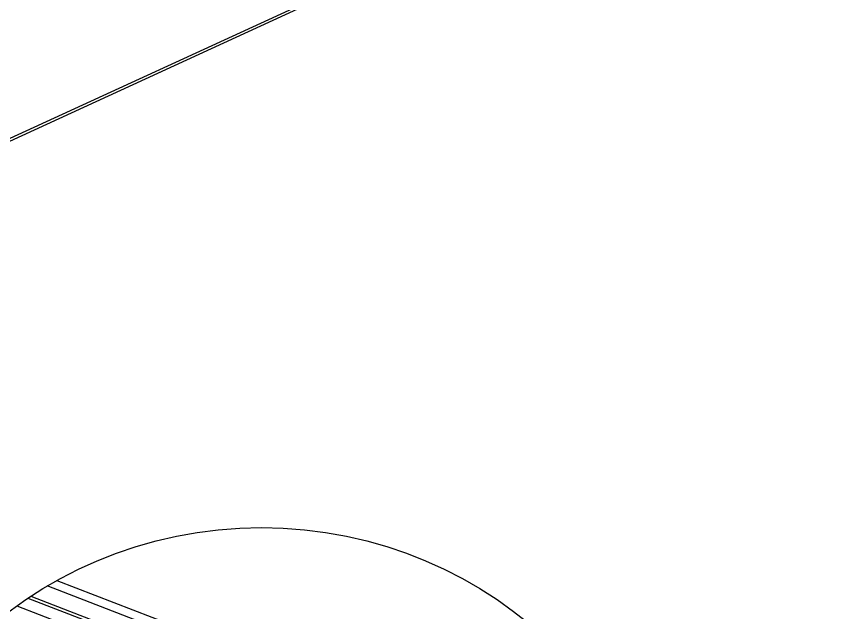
# Model space of a CAD drawing. Extents: x 0 to 7419, y -673 to 3042.
# Drawn here: x 1447 to 2113, y 1537 to 2017 of the extents above; entities that cross this region are included whole.
import ezdxf

# ---------------------------------------------------------------- set-up
doc = ezdxf.new("R2010")
doc.units = 0
doc.header["$LTSCALE"] = 10
doc.layers.get('0').update_dxf_attribs({"linetype": 'CONTINUOUS'})

msp = doc.modelspace()

# ---------------------------------------------------------------- linework, layer by layer
at = {"color": 7, "linetype": 'Continuous'}
for p, q in [((626.11, 1542.1), (2111.36, 2224.85)), ((2112.53, 2227.39), (627.28, 1544.63)), ((1456.06, 1548.81), (1972.98, 1349.4))]:
    msp.add_line(p, q, dxfattribs=at)
at = {"color": 8, "linetype": 'Continuous'}
for p, q in [((1968, 1367.09), (1471.63, 1558.57)), ((1479.39, 1563.01), (1965.23, 1375.59)), ((1458.34, 1550.32), (1972.3, 1352.05)), ((1447.07, 1542.63), (1975.49, 1338.78))]:
    msp.add_line(p, q, dxfattribs=at)
at = {"color": 7, "linetype": 'Continuous'}
msp.add_circle((1643.97, 1266.19), 339.37, dxfattribs=at)

doc.saveas('drawing.dxf')
